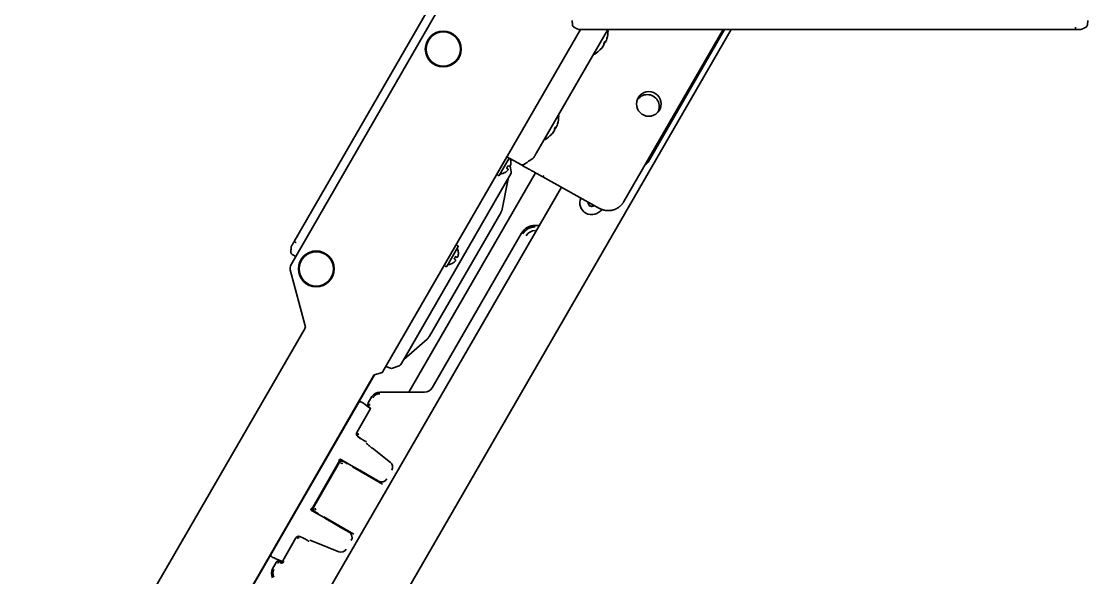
# Model space of a CAD drawing. Header units: inches. Extents: x 90 to 4162, y -443 to 3471.
# Drawn here: x 2072.8 to 2429.8, y -22.1 to 164.2 of the extents above; entities that cross this region are included whole.
import ezdxf

# ---------------------------------------------------------------- set-up
doc = ezdxf.new("R2010")
doc.units = ezdxf.units.IN
doc.layers.add('1', color=7, linetype='Continuous', true_color=0xffffff)
doc.layers.add('4', color=7, linetype='Continuous', true_color=0xffffff)

msp = doc.modelspace()

# ---------------------------------------------------------------- linework, layer by layer
at = {"layer": '1', "color": 7, "linetype": 'Continuous', "lineweight": 35}
for p, q in [((2164.11, 90.41), (2252.89, 244.1)), ((2163.01, 82.51), (2252.89, 238.43)), ((2257.25, 163.01), (2257.18, 164.43)), ((2429.78, 164.43), (2429.7, 163.01)), ((1982.35, -406.79), (2310.42, 161.43)), ((2259.96, 161.43), (2193.84, 46.91)), ((2206.46, 163.9), (2206.52, 163.87)), ((2268.99, 161.24), (2245.23, 120.08)), ((2425.68, 161.43), (2261.28, 161.43)), ((2307.78, 161.43), (2274.49, 103.77)), ((2277.8, 161.36), (2277.8, 161.43)), ((2282.58, 117.02), (2308.21, 161.43)), ((2320.19, 161.43), (2320.19, 161.36)), ((2321.97, 161.43), (2321.97, 161.36)), ((2336.58, 161.43), (2336.58, 161.36)), ((2337.93, 161.43), (2337.93, 161.36)), ((2340.85, 161.36), (2340.85, 161.43)), ((2347.32, 161.36), (2347.32, 161.43)), ((2349.12, 161.36), (2349.12, 161.43)), ((2364.97, 161.36), (2364.97, 161.43)), ((2401.58, 161.43), (2401.58, 161.36)), ((2203.23, 158.3), (2203.28, 158.26)), ((2268.07, 157.25), (2268.3, 157.12)), ((2202.33, 156.74), (2202.39, 156.71)), ((2267.57, 155.9), (2267.59, 155.89)), ((2267.95, 157.04), (2268.17, 156.91)), ((2194.4, 143.01), (2194.46, 142.98)), ((2251.57, 128.67), (2251.8, 128.54)), ((2251.07, 127.32), (2251.09, 127.31)), ((2251.45, 128.46), (2251.67, 128.33)), ((2232, 112.96), (2235.34, 118.74)), ((2232.78, 112.51), (2236.13, 118.31)), ((2234.79, 117.83), (2234.79, 117.83)), ((2239.97, 116.18), (2235.32, 118.76)), ((2236.48, 115.72), (2236.8, 113.78)), ((2236.64, 117.41), (2236.67, 117.45)), ((2176.16, 111.28), (2176.1, 111.31)), ((2232.14, 112.7), (2232.49, 112.5)), ((2233.77, 101.29), (2235.76, 111.37)), ((2234.29, 113.34), (2234.32, 113.38)), ((2236.68, 113.11), (2235.25, 110.63)), ((2235.76, 111.37), (2235.76, 111.44)), ((2266.38, 101.52), (2247.42, 112.04)), ((2253.58, 108.61), (1962.56, -395.44)), ((2235.25, 110.63), (2201.25, 51.74)), ((2209.44, 58.76), (2233.26, 100.03)), ((2164.66, 85.36), (2163.47, 86.13)), ((2215.2, 82.1), (2219.05, 88.77)), ((2218.91, 89.02), (2218.56, 89.22)), ((2219.06, 87), (2219.08, 87.04)), ((2214.56, 82.29), (2214.91, 82.09)), ((2167.85, 62.2), (2162.81, 80.99)), ((1990.8, -245.04), (2167.75, 61.45)), ((2200.86, 50.93), (2208.6, 57.69)), ((2201.25, 51.74), (2199.82, 49.26)), ((2200.81, 50.89), (2200.86, 50.93)), ((2191.3, 45.93), (2193.24, 46.45)), ((2196.41, 47.99), (2194.79, 48.55)), ((2199.3, 48.83), (2197.08, 48)), ((2191.06, 45.83), (2015.98, -257.43)), ((2190.7, 45.46), (2016.11, -256.93)), ((2183.15, 32.12), (2185.29, 35.84)), ((2185.29, 35.84), (2185.62, 36.41)), ((2188.56, 35.29), (2188.57, 35.29)), ((2189.63, 34.46), (2188.57, 35.29)), ((2158.89, -9.9), (2183.15, 32.12)), ((2188.19, 22.88), (2188.41, 22.71)), ((2196.35, 16.47), (2190.3, 21.19)), ((2170.43, 1.61), (2178.96, 16.38)), ((2179.01, 16.34), (2178.5, 15.46)), ((2179.13, 17), (2179.18, 16.82)), ((2179.37, 16.87), (2179.27, 16.77)), ((2179.73, 17.46), (2179.63, 17.29)), ((2179.68, 17.49), (2179.73, 17.46)), ((2180.58, 16.97), (2183.96, 15.01)), ((2176.5, 11.99), (2173, 5.93)), ((2176.92, 12.33), (2176.86, 12.36)), ((2189.95, 11.59), (2186.05, 13.84)), ((2191.41, 10.75), (2189.95, 11.59)), ((2192.39, 10.18), (2191.41, 10.75)), ((2170.25, 9.77), (2170.25, 9.77)), ((2172.86, 5.43), (2172.92, 5.4)), ((2169.83, 0.43), (2169.88, 0.4)), ((2169.97, 0.57), (2169.88, 0.4)), ((2170.16, 1.19), (2169.98, 1.14)), ((2170.24, 1.14), (2170.22, 1)), ((2171, 2.47), (2170.49, 1.58)), ((2170.73, -0.09), (2174.11, -2.05)), ((2176.18, -3.27), (2180.08, -5.52)), ((2180.08, -5.52), (2181.53, -6.36)), ((2181.53, -6.36), (2182.52, -6.93)), ((2156.75, -13.61), (2158.89, -9.9)), ((2169.41, -9.63), (2169.67, -9.74)), ((2171.93, -10.62), (2179.04, -13.5)), ((2156.42, -14.18), (2156.75, -13.61)), ((2158.85, -16.17), (2160.1, -16.68))]:
    msp.add_line(p, q, dxfattribs=at)
for centre, radius in [((2214.03, 154.87), 6), ((2214.03, 154.87), 5.75), ((2282.85, 136.5), 4.13), ((2171.53, 81.26), 6), ((2171.53, 81.26), 5.75)]:
    msp.add_circle(centre, radius, dxfattribs=at)
for centre, radius, start, end in [((2260.11, 161.03), 9.08, 343.2612, 359.6794), ((2268.69, 160.98), 0.5, 359.6794, 18.5908), ((2260.11, 161.03), 9.08, 300.3206, 316.7388), ((2264.44, 153.62), 0.5, 254.6023, 300.3206), ((2282.35, 135.63), 4, 329.8931, 150.1069), ((2243.61, 132.45), 9.08, 343.2612, 359.6794), ((2252.19, 132.4), 0.5, 359.6794, 45.3977), ((2243.61, 132.45), 9.08, 300.3206, 316.7388), ((2247.94, 125.04), 0.5, 254.6023, 300.3206), ((2234.45, 118.2), 0.5, 311.8045, 330), ((2232.98, 116.84), 3.74, 9.3686, 19.774), ((2232.54, 114.88), 0.5, 330, 348.1955), ((2280.85, 118.02), 2, 294.3403, 330), ((2232.29, 112.95), 0.283, 178.0725, 240), ((2232.63, 112.75), 0.283, 240, 301.9275), ((2232.98, 116.84), 3.74, 272.3241, 290.6155), ((2235.82, 113.61), 1, 330, 9.5), ((2263.75, 103.41), 4, 156.4012, 240), ((2263.75, 103.41), 1.25, 168.5737, 313.3781), ((2263.75, 103.41), 1.15, 170.16, 311.7919), ((2263.75, 103.41), 4, 240, 330), ((2218.42, 88.98), 0.283, 60, 121.9275), ((2215.39, 86.43), 3.74, 9.3865, 27.6759), ((2218.76, 88.78), 0.283, 358.0725, 60), ((2164.74, 81.51), 2, 150, 195), ((2214.7, 82.54), 0.283, 178.0725, 240), ((2215.39, 86.43), 3.74, 272.3241, 290.6449), ((2215.05, 82.34), 0.283, 240, 301.9275), ((2166.88, 61.95), 1, 330, 15), ((2192.98, 47.41), 1, 285, 330), ((2196.73, 48.93), 1, 251, 290.5), ((2198.95, 49.76), 1, 290.5, 330), ((2191.56, 44.96), 1, 105, 150)]:
    msp.add_arc(centre, radius, start, end, dxfattribs=at)
for centre, major_axis, ratio, start_param, end_param in [((2258.25, 163.07), (-0.999, -0.052), 0.99998, 0, 1.065736), ((2428.7, 163.07), (-0.999, 0.052), 0.999981, 2.075858, 3.141593), ((2260.35, 161.44), (-7.61, 4.39), 0.978398, 3.096057, 3.187129), ((2260.44, 161.6), (-7.85, 4.53), 0.090997, 3.199666, 3.391172), ((2260.08, 160.98), (7.85, -4.53), 0.995851, 0.058074, 0.085647), ((2260.22, 161.21), (-7.85, 4.53), 0.947542, 3.199666, 3.391172), ((2260, 160.84), (7.85, -4.53), 0.947542, 6.033606, 6.225112), ((2258.99, 159.08), (7.61, -4.39), 0.206731, 6.237649, 6.328721), ((2260.14, 161.08), (-7.85, 4.53), 0.995851, 2.892014, 3.083519), ((2259.8, 160.48), (7.85, -4.53), 0.319632, 0.058074, 0.249579), ((2260.43, 161.57), (-7.85, 4.53), 0.319632, 2.921888, 3.083519), ((2243.85, 132.86), (-7.61, 4.39), 0.978398, 3.096057, 3.187129), ((2243.94, 133.02), (-7.85, 4.53), 0.090997, 3.199666, 3.391172), ((2243.58, 132.4), (7.85, -4.53), 0.995851, 0.058074, 0.085647), ((2243.72, 132.63), (-7.85, 4.53), 0.947542, 3.199666, 3.391172), ((2243.5, 132.26), (7.85, -4.53), 0.947542, 6.033606, 6.225112), ((2242.49, 130.5), (7.61, -4.39), 0.206731, 6.237649, 6.328721), ((2243.64, 132.5), (-7.85, 4.53), 0.995851, 2.892014, 3.083519), ((2243.3, 131.9), (7.85, -4.53), 0.319632, 0.058074, 0.249579), ((2243.93, 133), (-7.85, 4.53), 0.319632, 2.921888, 3.083519), ((2232.81, 116.59), (-3.09, 2.09), 0.017407, 3.440796, 3.813517), ((2232.8, 116.65), (-2.71, 2.5), 0.902278, 3.129444, 3.24631), ((2233.1, 117.11), (3.35, -1.63), 0.017407, 5.611261, 5.983982), ((2232.65, 116.39), (-2.99, 2.17), 0.420739, 3.280106, 3.396972), ((2233.2, 117.35), (3.37, -1.5), 0.420739, 6.027806, 6.144672), ((2233.05, 117.09), (3.52, -1.1), 0.902278, 6.178468, 6.295334), ((2232.96, 116.86), (2.57, 2.7), 0.997235, 5.247399, 5.62012), ((2232.95, 116.85), (1.06, 3.58), 0.997235, 3.804658, 4.177379), ((2236.28, 111.41), (-0.433, 0.25), 1, 6.282807, 6.525593), ((2164.01, 86.97), (0.545, 0.839), 0.999981, 2.075858, 3.141593), ((2215.37, 86.45), (2.57, 2.7), 0.997235, 5.247399, 5.62012), ((2215.37, 86.44), (1.06, 3.58), 0.997235, 3.804658, 4.177379), ((2215.22, 86.19), (-3.09, 2.09), 0.017407, 3.440796, 3.813517), ((2215.21, 86.24), (-2.71, 2.5), 0.902278, 3.129444, 3.24631), ((2215.52, 86.7), (3.35, -1.63), 0.017407, 5.611261, 5.983982), ((2215.06, 85.98), (-2.99, 2.17), 0.420739, 3.280106, 3.396972), ((2215.62, 86.94), (3.37, -1.5), 0.420739, 6.027806, 6.144672), ((2215.47, 86.69), (3.52, -1.1), 0.902278, 6.178468, 6.295334), ((2201.09, 50.46), (0.433, -0.25), 1, 2.899186, 3.141971), ((2186.27, 36.03), (-0.65, 0.375), 0.999379, 4.572848, 6.283185), ((2188.53, 35.22), (1.79, -1.4), 0.03458, 1.575662, 3.146458), ((2188.33, 22.57), (2.39, -1.87), 0.051895, 1.166972, 1.57811), ((2190.38, 21.33), (2.39, -1.87), 0.051895, 4.308564, 4.719702), ((2179.36, 14.96), (-0.998, 0.06), 0.99981, 5.819644, 6.453939), ((2178.93, 16.39), (-0.25, -0.433), 0.052408, 1.570796, 3.089233), ((2179.02, 16.34), (-0.25, -0.433), 0.017455, 3.193953, 4.712389), ((2179.39, 17.44), (-0.25, -0.433), 0.052408, 4.828132, 6.230825), ((2179.55, 17.27), (0.065, -0.242), 0.997265, 2.357564, 3.693517), ((2179.62, 17.3), (-0.25, -0.433), 0.017455, 0.05236, 1.570796), ((2180.55, 16.92), (0.866, -0.5), 0.052408, 1.570796, 3.124139), ((2184.04, 15.15), (2.6, -1.5), 0.052408, 4.712389, 5.123527), ((2185.98, 13.7), (2.6, -1.5), 0.052408, 1.570796, 1.981934), ((2195.11, 14.9), (-1.97, -0.38), 0.997598, 2.427198, 3.855987), ((2177.36, 11.49), (0.551, -0.835), 0.99981, 2.970839, 3.605134), ((2193.39, 11.92), (-0.52, 1.94), 0.997265, 2.357564, 3.925621), ((2173.86, 5.43), (0.998, -0.06), 0.99981, 2.678052, 3.312346), ((2169.95, 0.65), (-0.242, -0.065), 0.997265, 5.731261, 7.067214), ((2169.73, 0.71), (-0.25, -0.433), 0.052408, 3.193953, 4.596646), ((2170.75, -0.05), (0.866, -0.5), 0.052408, 3.159046, 4.712389), ((2169.97, 0.57), (-0.25, -0.433), 0.017455, 1.570796, 3.089233), ((2170.41, 1.62), (-0.25, -0.433), 0.052408, 0.05236, 1.570796), ((2170.49, 1.57), (-0.25, -0.433), 0.017455, 4.712389, 6.230825), ((2171.86, 1.97), (0.551, -0.835), 0.99981, 2.970839, 3.605134), ((2174.04, -2.18), (2.6, -1.5), 0.052408, 1.159658, 1.570796), ((2176.26, -3.13), (2.6, -1.5), 0.052408, 4.301251, 4.712389), ((2181.51, -8.66), (1.94, 0.52), 0.997265, 5.499157, 7.067214), ((2169.75, -9.6), (2.81, -1.13), 0.051895, 4.705076, 5.116214), ((2171.85, -10.76), (2.81, -1.13), 0.051895, 1.563483, 1.974621), ((2157.07, -14.56), (-0.65, 0.375), 0.999379, 0, 1.710337), ((2179.79, -11.64), (0.65, -1.9), 0.997598, 5.568791, 6.99758), ((2158.89, -16.1), (2.11, -0.85), 0.03458, 3.136727, 4.707523)]:
    msp.add_ellipse(centre, major_axis=major_axis, ratio=ratio, start_param=start_param, end_param=end_param, dxfattribs=at)
for points, knots in [([(2257.25, 163.01), (2257.26, 162.92), (2257.27, 162.84), (2257.33, 162.67), (2257.37, 162.59), (2257.46, 162.44), (2257.52, 162.37), (2257.66, 162.25), (2257.73, 162.2), (2257.81, 162.17)], [0, 0, 0, 0, 0.25, 0.25, 0.5, 0.5, 0.75, 0.75, 1, 1, 1, 1]), ([(2259.13, 161.53), (2259.19, 161.49), (2259.27, 161.47), (2259.41, 161.43), (2259.49, 161.43), (2259.56, 161.43)], [0, 0, 0, 0, 0.5, 0.5, 1, 1, 1, 1]), ([(2261.28, 161.43), (2261.22, 161.43), (2261.16, 161.43), (2261.08, 161.43), (2261.05, 161.43), (2261, 161.43), (2260.97, 161.43), (2260.89, 161.43), (2260.83, 161.43), (2260.73, 161.43), (2260.68, 161.43), (2260.57, 161.43), (2260.52, 161.43), (2260.45, 161.43), (2260.43, 161.43), (2260.38, 161.43), (2260.36, 161.43), (2260.29, 161.43), (2260.24, 161.43), (2260.16, 161.43), (2260.11, 161.43), (2260.06, 161.43), (2260.04, 161.43), (2260, 161.43), (2259.98, 161.43), (2259.93, 161.43), (2259.86, 161.43), (2259.8, 161.43), (2259.75, 161.43), (2259.73, 161.43), (2259.69, 161.43), (2259.68, 161.43), (2259.66, 161.43), (2259.65, 161.43), (2259.63, 161.43), (2259.61, 161.43), (2259.59, 161.43), (2259.58, 161.43), (2259.57, 161.43), (2259.57, 161.43), (2259.56, 161.43)], [0, 0, 0, 0, 0.0625, 0.0625, 0.09375, 0.09375, 0.125, 0.125, 0.1875, 0.1875, 0.25, 0.25, 0.3125, 0.3125, 0.34375, 0.34375, 0.375, 0.375, 0.4375, 0.4375, 0.5, 0.5, 0.53125, 0.53125, 0.5625, 0.5625, 0.625, 0.6875, 0.6875, 0.75, 0.75, 0.78125, 0.78125, 0.8125, 0.8125, 0.875, 0.875, 0.9375, 0.9375, 1, 1, 1, 1]), ([(2425.68, 161.43), (2425.68, 161.43), (2425.68, 161.43), (2425.68, 161.47), (2425.68, 161.49), (2425.68, 161.53)], [0, 0, 0, 0, 0.49773, 0.49773, 1, 1, 1, 1]), ([(2427.39, 161.43), (2427.39, 161.43), (2427.38, 161.43), (2427.37, 161.43), (2427.37, 161.43), (2427.36, 161.43), (2427.36, 161.43), (2427.34, 161.43), (2427.32, 161.43), (2427.29, 161.43), (2427.27, 161.43), (2427.23, 161.43), (2427.2, 161.43), (2427.16, 161.43), (2427.15, 161.43), (2427.12, 161.43), (2427.11, 161.43), (2427.06, 161.43), (2426.99, 161.43), (2426.92, 161.43), (2426.84, 161.43), (2426.8, 161.43), (2426.71, 161.43), (2426.62, 161.43), (2426.53, 161.43), (2426.43, 161.43), (2426.38, 161.43), (2426.3, 161.43), (2426.28, 161.43), (2426.22, 161.43), (2426.2, 161.43), (2426.12, 161.43), (2426.06, 161.43), (2425.95, 161.43), (2425.9, 161.43), (2425.79, 161.43), (2425.73, 161.43), (2425.68, 161.43)], [0, 0, 0, 0, 0.0625, 0.0625, 0.09375, 0.09375, 0.125, 0.125, 0.1875, 0.1875, 0.25, 0.25, 0.3125, 0.3125, 0.34375, 0.34375, 0.375, 0.375, 0.4375, 0.5, 0.5, 0.5625, 0.5625, 0.625, 0.6875, 0.6875, 0.75, 0.75, 0.78125, 0.78125, 0.8125, 0.8125, 0.875, 0.875, 0.9375, 0.9375, 1, 1, 1, 1]), ([(2427.39, 161.43), (2427.46, 161.43), (2427.54, 161.43), (2427.69, 161.47), (2427.76, 161.49), (2427.83, 161.53)], [0, 0, 0, 0, 0.5, 0.5, 1, 1, 1, 1]), ([(2429.14, 162.17), (2429.22, 162.2), (2429.3, 162.25), (2429.43, 162.37), (2429.49, 162.44), (2429.59, 162.59), (2429.63, 162.67), (2429.68, 162.84), (2429.7, 162.92), (2429.7, 163.01)], [0, 0, 0, 0, 0.25, 0.25, 0.5, 0.5, 0.75, 0.75, 1, 1, 1, 1]), ([(2244.47, 118.77), (2244.39, 118.64), (2244.3, 118.52), (2244.09, 118.29), (2243.97, 118.19), (2243.85, 118.11)], [0, 0, 0, 0, 0.5, 0.5, 1, 1, 1, 1]), ([(2245.23, 120.08), (2245.21, 120.06), (2245.2, 120.04), (2245.18, 119.99), (2245.16, 119.97), (2245.14, 119.93), (2245.13, 119.91), (2245.1, 119.87), (2245.09, 119.84), (2245.05, 119.78), (2245.03, 119.74), (2244.98, 119.66), (2244.96, 119.62), (2244.93, 119.56), (2244.92, 119.54), (2244.89, 119.51), (2244.88, 119.49), (2244.85, 119.43), (2244.83, 119.39), (2244.79, 119.32), (2244.77, 119.29), (2244.73, 119.22), (2244.71, 119.19), (2244.69, 119.15), (2244.68, 119.13), (2244.66, 119.1), (2244.65, 119.09), (2244.63, 119.05), (2244.62, 119.02), (2244.59, 118.98), (2244.58, 118.96), (2244.55, 118.91), (2244.54, 118.9), (2244.53, 118.87), (2244.52, 118.86), (2244.51, 118.85), (2244.51, 118.83), (2244.5, 118.82), (2244.49, 118.81), (2244.49, 118.81), (2244.49, 118.8), (2244.48, 118.79), (2244.48, 118.79), (2244.48, 118.78), (2244.47, 118.78), (2244.47, 118.77), (2244.47, 118.77)], [0, 0, 0, 0, 0.03125, 0.03125, 0.0625, 0.0625, 0.09375, 0.09375, 0.125, 0.125, 0.1875, 0.1875, 0.25, 0.25, 0.28125, 0.28125, 0.3125, 0.3125, 0.375, 0.375, 0.4375, 0.4375, 0.5, 0.5, 0.53125, 0.53125, 0.5625, 0.5625, 0.625, 0.625, 0.6875, 0.6875, 0.75, 0.75, 0.78125, 0.78125, 0.8125, 0.84375, 0.84375, 0.875, 0.875, 0.90625, 0.90625, 0.9375, 0.9375, 1, 1, 1, 1]), ([(2245.23, 120.08), (2245.22, 120.08), (2245.21, 120.08), (2245.15, 120.12), (2245.1, 120.14), (2245.04, 120.17)], [0, 0, 0, 0, 0.5, 0.5, 1, 1, 1, 1]), ([(2235.25, 114.99), (2235.26, 115.02), (2235.28, 115.06), (2235.32, 115.12), (2235.34, 115.16), (2235.38, 115.23), (2235.4, 115.26), (2235.44, 115.33), (2235.46, 115.36), (2235.52, 115.46), (2235.56, 115.53), (2235.62, 115.63), (2235.64, 115.67), (2235.67, 115.73), (2235.69, 115.77), (2235.71, 115.8)], [0, 0, 0, 0, 0.125, 0.125, 0.25, 0.25, 0.375, 0.375, 0.5, 0.5, 0.75, 0.75, 0.875, 0.875, 1, 1, 1, 1]), ([(2239.97, 116.18), (2240.05, 116.13), (2240.13, 116.1), (2240.31, 116.06), (2240.4, 116.05), (2240.59, 116.06), (2240.68, 116.07), (2240.85, 116.13), (2240.93, 116.17), (2241.01, 116.22)], [0, 0, 0, 0, 0.25, 0.25, 0.5, 0.5, 0.75, 0.75, 1, 1, 1, 1]), ([(2247.42, 112.04), (2247.3, 112.11), (2247.17, 112.18), (2246.93, 112.32), (2246.81, 112.38), (2246.44, 112.59), (2246.2, 112.72), (2245.84, 112.92), (2245.72, 112.99), (2245.48, 113.12), (2245.36, 113.19), (2245.01, 113.38), (2244.78, 113.51), (2244.33, 113.76), (2244.11, 113.88), (2243.79, 114.06), (2243.69, 114.11), (2243.53, 114.2), (2243.48, 114.23), (2243.37, 114.29), (2243.32, 114.32), (2243.07, 114.46), (2242.87, 114.57), (2242.5, 114.77), (2242.32, 114.87), (2241.98, 115.06), (2241.81, 115.15), (2241.62, 115.26), (2241.56, 115.29), (2241.51, 115.32), (2241.47, 115.35), (2241.45, 115.36), (2241.36, 115.41), (2241.29, 115.45), (2241.09, 115.56), (2240.84, 115.7), (2240.63, 115.81), (2240.49, 115.89), (2240.45, 115.91), (2240.38, 115.95), (2240.36, 115.96), (2240.33, 115.98), (2240.31, 115.99), (2240.22, 116.04), (2240.16, 116.07), (2240.09, 116.11), (2240.07, 116.12), (2240.03, 116.14), (2240.02, 116.15), (2239.99, 116.16), (2239.99, 116.17), (2239.97, 116.18), (2239.97, 116.18), (2239.97, 116.18)], [0, 0, 0, 0, 0.031268, 0.031268, 0.062536, 0.062536, 0.125072, 0.125072, 0.156339, 0.156339, 0.187607, 0.187607, 0.250143, 0.250143, 0.312679, 0.312679, 0.343947, 0.343947, 0.359581, 0.359581, 0.375215, 0.375215, 0.43775, 0.43775, 0.500286, 0.500286, 0.562822, 0.562822, 0.578456, 0.586273, 0.586273, 0.59409, 0.59409, 0.625358, 0.625358, 0.687894, 0.750429, 0.750429, 0.781697, 0.781697, 0.797331, 0.797331, 0.812965, 0.812965, 0.875501, 0.875501, 0.906769, 0.906769, 0.938037, 0.938037, 0.969305, 0.969305, 1, 1, 1, 1]), ([(2247.42, 112.04), (2247.42, 112.04), (2247.43, 112.05), (2247.46, 112.09), (2247.48, 112.13), (2247.52, 112.21), (2247.55, 112.26), (2247.62, 112.38), (2247.66, 112.45), (2247.7, 112.52)], [0, 0, 0, 0, 0.25, 0.25, 0.5, 0.5, 0.75, 0.75, 1, 1, 1, 1]), ([(2274.49, 103.77), (2274.44, 103.68), (2274.39, 103.6), (2274.29, 103.44), (2274.23, 103.36), (2274.15, 103.24), (2274.12, 103.2), (2274.06, 103.12), (2274.03, 103.08), (2273.94, 102.97), (2273.88, 102.89), (2273.69, 102.68), (2273.55, 102.54), (2273.37, 102.37), (2273.34, 102.33), (2273.27, 102.27), (2273.23, 102.24), (2273.12, 102.14), (2273.04, 102.08), (2272.81, 101.9), (2272.65, 101.79), (2272.33, 101.59), (2272.16, 101.49), (2271.9, 101.36), (2271.81, 101.32), (2271.63, 101.24), (2271.54, 101.2), (2271.27, 101.1), (2271.08, 101.04), (2270.8, 100.96), (2270.71, 100.94), (2270.52, 100.89), (2270.43, 100.87), (2270.14, 100.82), (2269.95, 100.8), (2269.71, 100.78), (2269.66, 100.78), (2269.56, 100.77), (2269.51, 100.77), (2269.36, 100.77), (2269.27, 100.77), (2268.98, 100.77), (2268.78, 100.79), (2268.4, 100.83), (2268.21, 100.86), (2267.92, 100.93), (2267.83, 100.95), (2267.69, 100.99), (2267.64, 101), (2267.55, 101.03), (2267.5, 101.04), (2267.27, 101.12), (2267.09, 101.19), (2266.86, 101.28), (2266.82, 101.3), (2266.73, 101.34), (2266.6, 101.41), (2266.47, 101.47), (2266.38, 101.52)], [0, 0, 0, 0, 0.03125, 0.03125, 0.0625, 0.0625, 0.078125, 0.078125, 0.09375, 0.09375, 0.125, 0.125, 0.1875, 0.1875, 0.203125, 0.203125, 0.21875, 0.21875, 0.25, 0.25, 0.3125, 0.3125, 0.375, 0.375, 0.40625, 0.40625, 0.4375, 0.4375, 0.5, 0.5, 0.53125, 0.53125, 0.5625, 0.5625, 0.625, 0.625, 0.640625, 0.640625, 0.65625, 0.65625, 0.6875, 0.6875, 0.75, 0.75, 0.8125, 0.8125, 0.84375, 0.84375, 0.859375, 0.859375, 0.875, 0.875, 0.9375, 0.9375, 0.953125, 0.953125, 0.96875, 1, 1, 1, 1]), ([(2233.26, 100.03), (2233.33, 100.15), (2233.45, 100.37), (2233.6, 100.71), (2233.71, 101.02), (2233.76, 101.2), (2233.77, 101.29)], [0, 0, 0, 0, 0.267051, 0.527552, 0.773248, 1, 1, 1, 1]), ([(2163.25, 88.92), (2163.25, 88.93), (2163.25, 88.93), (2163.26, 88.94), (2163.26, 88.94), (2163.26, 88.95), (2163.27, 88.95), (2163.28, 88.97), (2163.28, 88.98), (2163.3, 89.01), (2163.31, 89.03), (2163.33, 89.06), (2163.34, 89.09), (2163.36, 89.12), (2163.37, 89.13), (2163.39, 89.16), (2163.39, 89.17), (2163.42, 89.21), (2163.45, 89.27), (2163.49, 89.33), (2163.53, 89.4), (2163.55, 89.44), (2163.59, 89.51), (2163.63, 89.59), (2163.68, 89.67), (2163.73, 89.76), (2163.76, 89.8), (2163.79, 89.87), (2163.81, 89.89), (2163.83, 89.93), (2163.85, 89.96), (2163.89, 90.03), (2163.91, 90.07), (2163.97, 90.17), (2164, 90.21), (2164.05, 90.31), (2164.08, 90.36), (2164.11, 90.41)], [0, 0, 0, 0, 0.0625, 0.0625, 0.09375, 0.09375, 0.125, 0.125, 0.1875, 0.1875, 0.25, 0.25, 0.3125, 0.3125, 0.34375, 0.34375, 0.375, 0.375, 0.4375, 0.5, 0.5, 0.5625, 0.5625, 0.625, 0.6875, 0.6875, 0.75, 0.75, 0.78125, 0.78125, 0.8125, 0.8125, 0.875, 0.875, 0.9375, 0.9375, 1, 1, 1, 1]), ([(2164.11, 90.41), (2164.11, 90.41), (2164.11, 90.4), (2164.14, 90.39), (2164.17, 90.37), (2164.19, 90.36)], [0, 0, 0, 0, 0.49773, 0.49773, 1, 1, 1, 1]), ([(2163.02, 87.04), (2163.01, 86.95), (2163.02, 86.86), (2163.05, 86.68), (2163.08, 86.6), (2163.16, 86.44), (2163.21, 86.37), (2163.33, 86.23), (2163.39, 86.18), (2163.47, 86.13)], [0, 0, 0, 0, 0.25, 0.25, 0.5, 0.5, 0.75, 0.75, 1, 1, 1, 1]), ([(2163.25, 88.92), (2163.21, 88.86), (2163.18, 88.79), (2163.14, 88.65), (2163.12, 88.57), (2163.12, 88.5)], [0, 0, 0, 0, 0.5, 0.5, 1, 1, 1, 1]), ([(2216.71, 82.93), (2216.72, 82.94), (2216.73, 82.94), (2216.76, 82.96), (2216.78, 82.98), (2216.8, 83), (2216.8, 83.01), (2216.81, 83.01), (2216.81, 83.02), (2216.81, 83.02), (2216.81, 83.02), (2216.81, 83.02), (2216.81, 83.02), (2216.81, 83.02), (2216.81, 83.02), (2216.81, 83.02), (2216.81, 83.02)], [0, 0, 0, 0, 0.134719, 0.396011, 0.605093, 0.758296, 0.853566, 0.89743, 0.905102, 0.907409, 0.909051, 0.911013, 0.914396, 0.922569, 0.955126, 1, 1, 1, 1]), ([(2217.66, 84.58), (2217.7, 84.65), (2217.74, 84.72), (2217.8, 84.82), (2217.82, 84.85), (2217.85, 84.92), (2217.87, 84.95), (2217.93, 85.06), (2217.97, 85.12), (2218.03, 85.22), (2218.05, 85.26), (2218.09, 85.33), (2218.11, 85.36), (2218.13, 85.39)], [0, 0, 0, 0, 0.25, 0.25, 0.375, 0.375, 0.5, 0.5, 0.75, 0.75, 0.875, 0.875, 1, 1, 1, 1]), ([(2208.6, 57.69), (2208.67, 57.75), (2208.8, 57.88), (2209.02, 58.13), (2209.23, 58.43), (2209.37, 58.65), (2209.44, 58.76)], [0, 0, 0, 0, 0.226752, 0.472448, 0.732949, 1, 1, 1, 1]), ([(2200.72, 50.79), (2200.72, 50.79), (2200.72, 50.8), (2200.74, 50.82), (2200.77, 50.86), (2200.81, 50.89)], [0, 0, 0, 0, 0.059017, 0.059017, 1, 1, 1, 1]), ([(2186.29, 36.78), (2186.26, 36.78), (2186.16, 36.79), (2185.97, 36.73), (2185.76, 36.6), (2185.66, 36.47), (2185.62, 36.41)], [0, 0, 0, 0, 0.092458, 0.389148, 0.725423, 1, 1, 1, 1]), ([(2156.42, -14.18), (2156.37, -14.26), (2156.31, -14.43), (2156.31, -14.67), (2156.36, -14.84), (2156.41, -14.91), (2156.42, -14.93)], [0, 0, 0, 0, 0.346122, 0.655529, 0.90949, 1, 1, 1, 1])]:
    msp.add_open_spline(points, degree=3, knots=knots, dxfattribs=at)
for points, degree in [([(2257.81, 162.17), (2259.13, 161.53)], 1), ([(2425.68, 162.17), (2425.68, 161.53)], 1), ([(2429.14, 162.17), (2427.83, 161.53)], 1), ([(2243.85, 118.11), (2241.01, 116.22)], 1), ([(2234.39, 113.42), (2234.39, 113.41), (2234.43, 113.51)], 2), ([(2164.75, 90.04), (2164.19, 90.36)], 1), ([(2163.02, 87.04), (2163.12, 88.5)], 1), ([(2179.37, 17.45), (2179.36, 17.43), (2179.34, 17.42), (2179.33, 17.4)], 3), ([(2169.73, 0.77), (2169.72, 0.75), (2169.72, 0.74), (2169.71, 0.72)], 3)]:
    msp.add_open_spline(points, degree=degree, dxfattribs=at)
at = {"layer": '4', "color": 7, "linetype": 'Continuous', "lineweight": 35}
for p, q in [((2244.93, 113.42), (2202.53, 39.97)), ((2210.37, 41.47), (2240.25, 93.22)), ((2244.79, 95.84), (2246.2, 95.84)), ((2192.76, 39.97), (2207.78, 39.97)), ((2188.94, 36.35), (2190.17, 38.48)), ((2189.56, 34.23), (2185.1, 26.5)), ((2189.19, 35.06), (2189.43, 34.87)), ((2185.35, 25.22), (2186.23, 24.53)), ((2186.27, 24.51), (2185.36, 25.22)), ((2179.24, 16.36), (2170.59, 1.37)), ((2181.6, 16.15), (2180.61, 16.72)), ((2193.7, 9.12), (2183.66, 14.92)), ((2170.96, 0.01), (2171.95, -0.57)), ((2174.05, -1.74), (2184.09, -7.53)), ((2160.27, -16.5), (2164.73, -8.78)), ((2165.97, -8.35), (2167.01, -8.77)), ((2165.98, -8.36), (2167.04, -8.79)), ((2156.9, -19.15), (2158.12, -17.02)), ((2159.65, -16.71), (2159.37, -16.6))]:
    msp.add_line(p, q, dxfattribs=at)
msp.add_arc((2244.79, 90.6), 3.47, 89.9973, 150.0027, dxfattribs=at)
for centre, major_axis, ratio, start_param, end_param in [((2244.79, 90.59), (2.63, -4.55), 0.999188, 2.618346, 3.66484), ((2192.76, 36.97), (1.5, -2.6), 0.999188, 2.618346, 3.66484), ((2207.77, 42.98), (-1.5, 2.6), 0.999188, 2.618346, 3.66484), ((2189.81, 35.85), (-0.986, 0.174), 0.99931, 5.934122, 7.364783), ((2189.81, 35.85), (-0.493, 0.087), 0.99931, 5.934122, 7.364783), ((2189.13, 34.48), (-0.493, 0.087), 0.99931, 2.792529, 4.223191), ((2185.97, 26), (0.983, 0.191), 0.998931, 2.426537, 3.856648), ((2185.98, 26.01), (0.491, 0.096), 0.998931, 2.426537, 3.856648), ((2188.11, 23.34), (0.035, -0.499), 0.20114, 1.435939, 1.790561), ((2180.11, 15.85), (0.259, -0.967), 0.998783, 2.356803, 3.926382), ((2180.15, 15.7), (0.13, -0.484), 0.998783, 2.356803, 3.926382), ((2181.73, 16.36), (-0.065, 0.242), 0.998783, 2.356803, 3.725721), ((2182.04, 15.89), (0.433, -0.25), 0.034921, 3.176499, 4.469589), ((2171.46, 0.87), (-0.967, -0.259), 0.998783, 5.498396, 7.067974), ((2171.61, 0.91), (0.484, 0.13), 0.998783, 2.356803, 3.926382), ((2171.83, -0.79), (-0.242, -0.065), 0.998783, 2.557464, 3.926382), ((2172.39, -0.82), (0.433, -0.25), 0.034921, 1.813597, 3.106686), ((2165.6, -9.28), (0.326, -0.947), 0.998931, 2.426537, 3.856648), ((2165.6, -9.29), (0.163, -0.473), 0.998931, 2.426537, 3.856648), ((2168.98, -9.8), (0.449, 0.219), 0.20114, 4.492624, 4.847247), ((2158.99, -17.52), (0.643, -0.767), 0.99931, 2.059994, 3.490656), ((2159, -17.53), (0.322, -0.383), 0.99931, 2.059994, 3.490656), ((2159.85, -16.26), (0.643, -0.767), 0.99931, 5.201587, 6.632249), ((2159.84, -16.25), (0.322, -0.383), 0.99931, 5.201587, 6.632249), ((2159.5, -20.65), (-3, 0), 0.999188, 5.759938, 6.806432)]:
    msp.add_ellipse(centre, major_axis=major_axis, ratio=ratio, start_param=start_param, end_param=end_param, dxfattribs=at)
for points in [[(2244.8, 95.33), (2244.17, 95.33), (2242.96, 95.01), (2241.88, 94.38), (2241, 93.5), (2240.68, 92.96)], [(2192.77, 39.47), (2192.44, 39.47), (2191.8, 39.3), (2191.23, 38.97), (2190.77, 38.5), (2190.6, 38.22)], [(2157.34, -19.4), (2157.18, -19.68), (2157.01, -20.32), (2157.01, -20.98), (2157.18, -21.61), (2157.34, -21.9)]]:
    msp.add_open_spline(points, degree=2, dxfattribs=at)
for points, knots in [([(2186.27, 24.51), (2186.27, 24.51), (2186.27, 24.51), (2186.28, 24.51), (2186.28, 24.5), (2186.29, 24.5), (2186.29, 24.5), (2186.3, 24.49), (2186.3, 24.49), (2186.31, 24.49), (2186.32, 24.48), (2186.32, 24.48), (2186.33, 24.48), (2186.34, 24.47), (2186.34, 24.47), (2186.35, 24.46), (2186.36, 24.46), (2186.37, 24.46), (2186.37, 24.45), (2186.38, 24.45), (2186.39, 24.44), (2186.4, 24.44), (2186.41, 24.43), (2186.42, 24.43), (2186.43, 24.42), (2186.44, 24.42), (2186.45, 24.41), (2186.46, 24.41), (2186.47, 24.4), (2186.48, 24.4), (2186.5, 24.38), (2186.53, 24.37), (2186.56, 24.35), (2186.58, 24.34), (2186.61, 24.32), (2186.64, 24.31), (2186.67, 24.29), (2186.7, 24.27), (2186.71, 24.26), (2186.72, 24.25)], [0, 0, 0, 0, 0.015129, 0.030383, 0.045772, 0.061308, 0.076999, 0.092858, 0.108893, 0.125115, 0.141532, 0.158153, 0.174988, 0.192043, 0.209327, 0.226848, 0.244613, 0.26263, 0.280903, 0.299441, 0.31825, 0.337334, 0.356701, 0.376355, 0.396301, 0.416545, 0.437092, 0.457945, 0.479109, 0.500588, 0.553969, 0.607745, 0.661975, 0.716715, 0.772024, 0.827955, 0.884561, 0.941893, 1, 1, 1, 1]), ([(2186.72, 24.25), (2186.74, 24.24), (2186.78, 24.22), (2186.83, 24.18), (2186.88, 24.15), (2186.94, 24.11), (2186.99, 24.08), (2187.04, 24.05), (2187.09, 24.02), (2187.13, 23.99), (2187.18, 23.96), (2187.23, 23.93), (2187.27, 23.9), (2187.32, 23.88), (2187.36, 23.85), (2187.4, 23.83), (2187.45, 23.8), (2187.49, 23.78), (2187.53, 23.76), (2187.57, 23.74), (2187.61, 23.71), (2187.64, 23.69), (2187.68, 23.67), (2187.71, 23.66), (2187.75, 23.64), (2187.78, 23.62), (2187.82, 23.6), (2187.85, 23.59), (2187.88, 23.57), (2187.91, 23.56), (2187.94, 23.55), (2187.97, 23.53), (2187.99, 23.52), (2188.02, 23.51), (2188.05, 23.5), (2188.07, 23.49), (2188.09, 23.48), (2188.12, 23.48), (2188.14, 23.47), (2188.16, 23.46), (2188.18, 23.46), (2188.19, 23.45), (2188.2, 23.45)], [0, 0, 0, 0, 0.038636, 0.076568, 0.113795, 0.150318, 0.186137, 0.221252, 0.255664, 0.289372, 0.322377, 0.35468, 0.38628, 0.417177, 0.447373, 0.476868, 0.505662, 0.533755, 0.561147, 0.58784, 0.613834, 0.63913, 0.663727, 0.687628, 0.710831, 0.733339, 0.755152, 0.776272, 0.796698, 0.816433, 0.835478, 0.853834, 0.871502, 0.888486, 0.904786, 0.920405, 0.935346, 0.949611, 0.963205, 0.976131, 0.988394, 1, 1, 1, 1]), ([(2167.49, -9.06), (2167.49, -9.05), (2167.48, -9.05), (2167.46, -9.04), (2167.45, -9.03), (2167.43, -9.02), (2167.41, -9.01), (2167.4, -9.01), (2167.38, -9), (2167.37, -8.99), (2167.35, -8.98), (2167.34, -8.97), (2167.33, -8.96), (2167.31, -8.96), (2167.3, -8.95), (2167.28, -8.94), (2167.27, -8.93), (2167.26, -8.92), (2167.24, -8.91), (2167.23, -8.9), (2167.21, -8.89), (2167.19, -8.88), (2167.17, -8.87), (2167.16, -8.86), (2167.14, -8.85), (2167.13, -8.84), (2167.12, -8.83), (2167.1, -8.83), (2167.09, -8.82), (2167.08, -8.81), (2167.07, -8.81), (2167.06, -8.8), (2167.05, -8.8), (2167.05, -8.79), (2167.04, -8.79)], [0, 0, 0, 0, 0.030877, 0.06153, 0.091965, 0.122189, 0.15221, 0.182035, 0.211672, 0.241129, 0.270414, 0.299535, 0.3285, 0.357317, 0.385995, 0.414543, 0.442969, 0.471282, 0.499492, 0.539323, 0.578069, 0.615758, 0.652422, 0.688093, 0.72281, 0.756611, 0.789539, 0.821641, 0.852968, 0.883574, 0.913516, 0.942856, 0.971661, 1, 1, 1, 1]), ([(2168.92, -9.93), (2168.92, -9.93), (2168.91, -9.92), (2168.9, -9.91), (2168.89, -9.9), (2168.88, -9.89), (2168.87, -9.88), (2168.86, -9.87), (2168.85, -9.86), (2168.83, -9.85), (2168.82, -9.84), (2168.81, -9.83), (2168.79, -9.82), (2168.78, -9.8), (2168.76, -9.79), (2168.75, -9.78), (2168.73, -9.77), (2168.71, -9.75), (2168.69, -9.74), (2168.67, -9.73), (2168.66, -9.72), (2168.64, -9.7), (2168.62, -9.69), (2168.6, -9.67), (2168.57, -9.66), (2168.55, -9.65), (2168.53, -9.63), (2168.51, -9.62), (2168.48, -9.6), (2168.46, -9.59), (2168.44, -9.57), (2168.41, -9.56), (2168.39, -9.54), (2168.36, -9.53), (2168.33, -9.51), (2168.31, -9.49), (2168.28, -9.48), (2168.25, -9.46), (2168.22, -9.44), (2168.19, -9.43), (2168.16, -9.41), (2168.13, -9.39), (2168.1, -9.38), (2168.07, -9.36), (2168.04, -9.34), (2168.01, -9.32), (2167.97, -9.3), (2167.94, -9.29), (2167.91, -9.27), (2167.87, -9.25), (2167.84, -9.23), (2167.8, -9.21), (2167.76, -9.19), (2167.73, -9.17), (2167.69, -9.15), (2167.65, -9.14), (2167.61, -9.12), (2167.57, -9.1), (2167.53, -9.08), (2167.51, -9.06), (2167.49, -9.06)], [0, 0, 0, 0, 0.007934, 0.01618, 0.024739, 0.033614, 0.042806, 0.052317, 0.062147, 0.072298, 0.082771, 0.093567, 0.104687, 0.116132, 0.127901, 0.139997, 0.152419, 0.165168, 0.178245, 0.19165, 0.205384, 0.219446, 0.233838, 0.24856, 0.263612, 0.278994, 0.294707, 0.310751, 0.327126, 0.343832, 0.360871, 0.378241, 0.395944, 0.413979, 0.432346, 0.451046, 0.470079, 0.489445, 0.509145, 0.529177, 0.549543, 0.570243, 0.591277, 0.612644, 0.634345, 0.65638, 0.67875, 0.701453, 0.724491, 0.747864, 0.771571, 0.795613, 0.819989, 0.8447, 0.869746, 0.895127, 0.920842, 0.946893, 0.973279, 1, 1, 1, 1])]:
    msp.add_open_spline(points, degree=3, knots=knots, dxfattribs=at)

doc.saveas('drawing.dxf')
